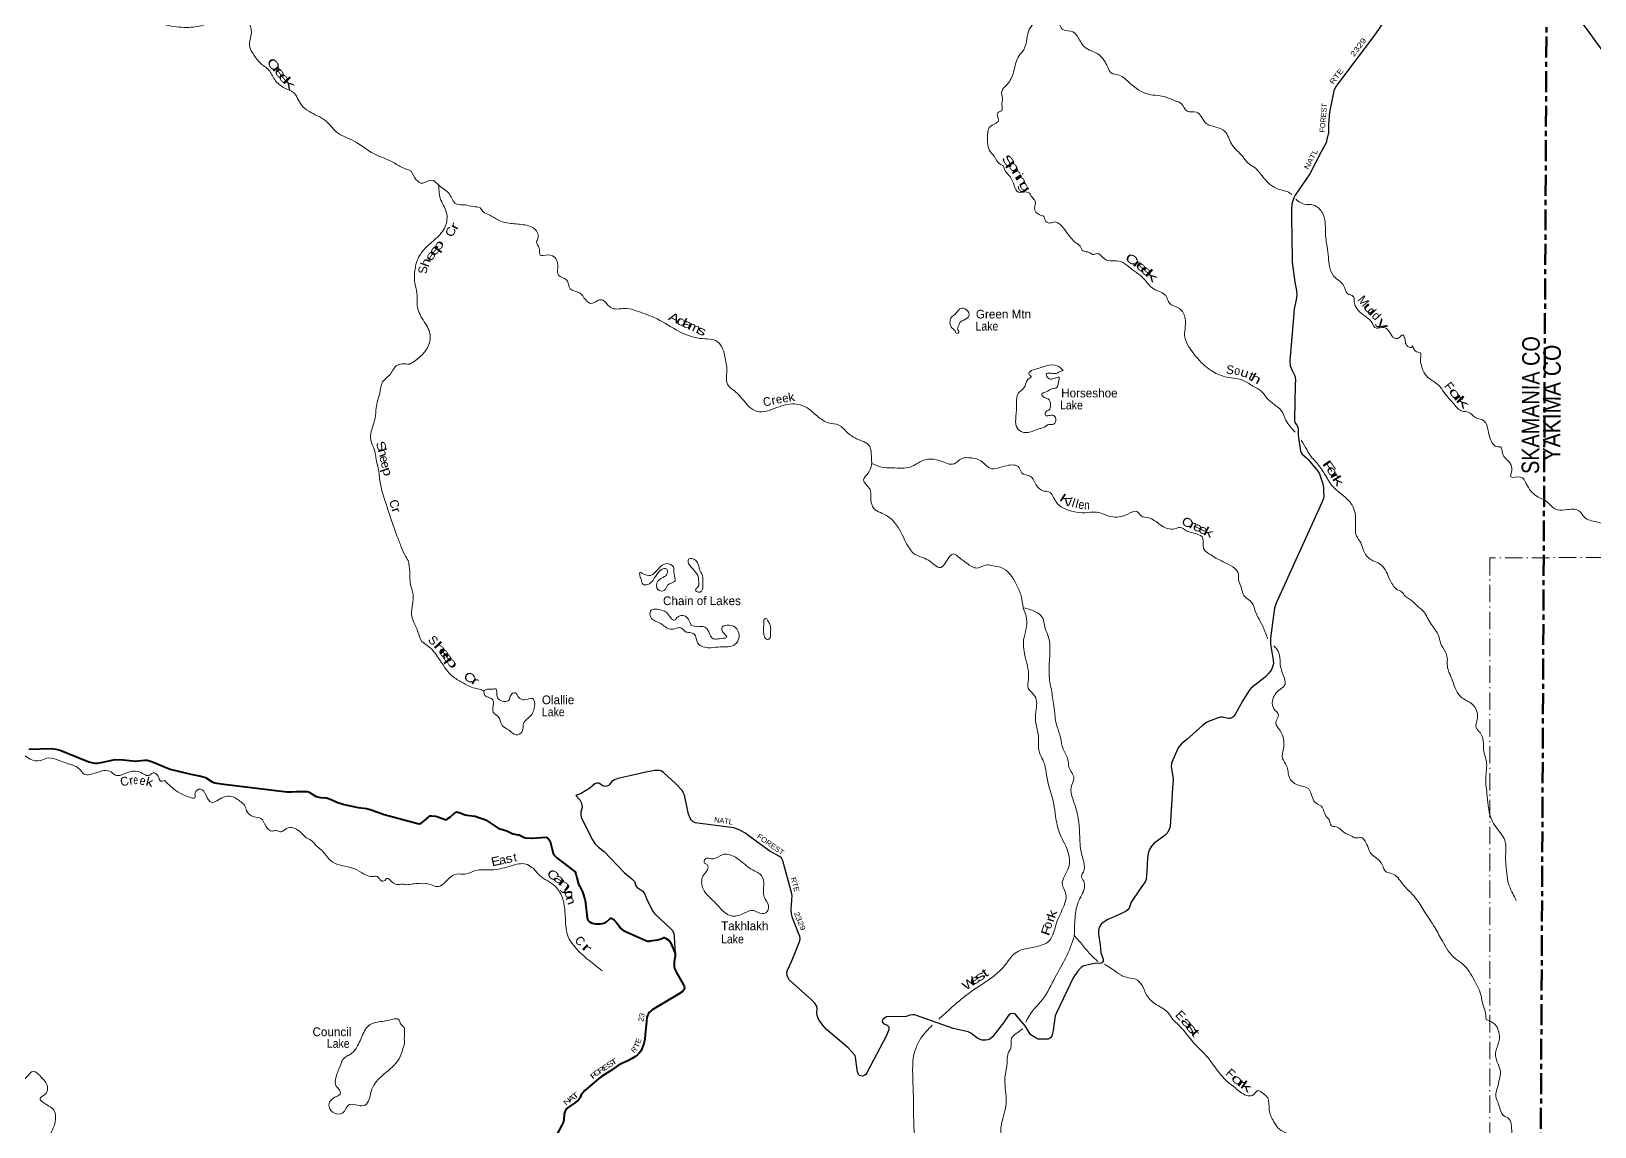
# Model space of a CAD drawing. Header units: feet. Extents: x -254670 to 6, y -549186 to -364975.
# Drawn here: x -167054 to -131241, y -452537 to -427429 of the extents above; entities that cross this region are included whole.
import ezdxf
from ezdxf.enums import TextEntityAlignment as Align

# ---------------------------------------------------------------- set-up
doc = ezdxf.new("R2010")
doc.units = ezdxf.units.FT
doc.header["$LTSCALE"] = 80
doc.linetypes.add('DOT_DASHED', pattern=[7.7, 5, -1.2, 0.3, -1.2])
doc.linetypes.add('LONG_DASH_SHORT_DASH', pattern=[9.9, 6, -1.2, 1.5, -1.2])
for name, color, linetype, lineweight in [('11', 7, 'LONG_DASH_SHORT_DASH', 60), ('26', 7, 'Continuous', 40), ('29', 7, 'Continuous', 25), ('39', 7, 'Continuous', 13), ('44', 7, 'DOT_DASHED', 13)]:
    doc.layers.add(name, color=color, linetype=linetype, lineweight=lineweight)
for name, color, linetype in [('12', 7, 'Continuous'), ('27', 7, 'Continuous'), ('30', 7, 'Continuous'), ('41', 7, 'Continuous')]:
    doc.layers.add(name, color=color, linetype=linetype)

msp = doc.modelspace()

# ---------------------------------------------------------------- linework, layer by layer
at = {"layer": '11'}
msp.add_line((-132268.29, -411711.73), (-132498.9, -457423.44), dxfattribs=at)
at = {"layer": '26'}
for points in [[(-167110.64, -443883.22), (-166591.78, -443868.94), (-166492.91, -443882.42), (-166389.54, -443908.8), (-166225.5, -443972.8), (-165732.26, -444170.95), (-165607.2, -444205.02), (-165536.14, -444204.68), (-165456.47, -444189.35), (-165306.32, -444155.62), (-165168.43, -444124.96), (-165116.34, -444121.89), (-164944.27, -444130.56), (-164665.89, -444155.62), (-164607.65, -444151.67), (-164460.59, -444134.16), (-164399.3, -444134.16), (-164325.76, -444155.62), (-164235.36, -444190.88), (-163990.11, -444299.51), (-163870.72, -444338.06), (-163398.82, -444459.02), (-163169, -444500.56), (-163064.94, -444530.3), (-162912.06, -444635.04), (-162850.32, -444656.94), (-162704.15, -444680.33), (-161198.69, -444862.36), (-161096.38, -444863.07), (-160984.19, -444850.1), (-160794.2, -444853.17), (-160729.86, -444856.23), (-160685.36, -444871.23), (-160544.27, -444959.72), (-160493.91, -444978.88), (-160432.62, -444991.14), (-160294.17, -444999.62), (-160221.19, -445018.74), (-160028.97, -445104.02), (-159887.18, -445153.65), (-159565.41, -445221.44), (-159375.25, -445246.38), (-159288.12, -445268.63), (-159137.71, -445322.25), (-158972.5, -445382.07), (-158742.68, -445443.4), (-158461.32, -445515.42)], [(-158461.32, -445515.42), (-158196.99, -445587.74), (-158158.72, -445591.22), (-158138.65, -445586.03), (-158121.49, -445577.44), (-158062.12, -445535.23), (-157939.18, -445427.06), (-157915.56, -445412.6), (-157879.53, -445412.6), (-157784.59, -445421.52), (-157738.82, -445434.92), (-157594.19, -445488.47), (-157572.36, -445493.3), (-157548.34, -445491.59), (-157527.75, -445484.72), (-157510.58, -445476.13), (-157453.42, -445432.62), (-157362.71, -445346.46), (-157344.56, -445332.33), (-157325.26, -445325.03), (-157305.95, -445322.89), (-157289.64, -445323.75), (-157250.24, -445334.76), (-157111.96, -445385.46), (-157076, -445393.29), (-156897.31, -445418.31), (-156884.24, -445421.19), (-156824.64, -445443.3)], [(-156824.64, -445443.3), (-156684.86, -445491.36), (-156661.15, -445501.03), (-156637.13, -445513.05), (-156356.54, -445691.43), (-156336.4, -445700.64), (-156313.23, -445708.37), (-156160.1, -445754.38), (-156118.46, -445774.47), (-156039.94, -445819.09), (-156015.07, -445827.27), (-155907.82, -445843.59), (-155877.48, -445849.77), (-155864.92, -445853.89), (-155847.76, -445861.61), (-155781.69, -445901.97), (-155759.31, -445910.46), (-155736.22, -445913.99), (-155605.8, -445925.15), (-155576.71, -445925.11), (-155472.93, -445918.2)], [(-155472.93, -445918.2), (-155259.45, -445904), (-155245.86, -445906.69), (-155232.99, -445912.7), (-155213.26, -445932.44), (-155189.23, -445962.49), (-155176.36, -445983.1), (-155169.55, -446000.79), (-155096.5, -446276.45), (-155083.27, -446304.62), (-155061.39, -446331.66), (-155018.64, -446371.19), (-154625.09, -446672.93), (-154598.54, -446698.21), (-154587.77, -446717.14), (-154580.48, -446738.18), (-154558.98, -446829.01), (-154515.47, -446975.91), (-154499.83, -447015.48), (-154425.93, -447153.12), (-154408.88, -447196.63), (-154376.5, -447322.15), (-154369.85, -447353.32), (-154322.21, -447752.56), (-154315.36, -447779.59), (-154303.35, -447804.48), (-154291.34, -447820.8), (-154278.47, -447832.81), (-154237.28, -447857.71), (-154205.54, -447872.31), (-154171.22, -447882.61), (-154132.11, -447887.86), (-154015.06, -447887.76), (-153968.73, -447882.61), (-153937.33, -447874.4), (-153909.52, -447862.01), (-153887.22, -447847.41), (-153803.13, -447771.86), (-153784.26, -447760.3), (-153770.53, -447759.84), (-153755.08, -447765.85), (-153699.74, -447804.92), (-153680.16, -447822.95), (-153655.99, -447850.42), (-153589.56, -447937.62)], [(-153589.56, -447937.62), (-153565.89, -447974.91), (-153554.74, -447987.78), (-153538.43, -448002.33), (-153487.39, -448036.29), (-153458.22, -448052.6), (-153388.26, -448087.24), (-152977.73, -448266.38), (-152950.71, -448277.96), (-152931.44, -448281.7), (-152903.52, -448281.4), (-152878.21, -448277.54), (-152710.49, -448250.23), (-152651.26, -448235.04), (-152575.76, -448206.71), (-152562.88, -448202.41), (-152549.68, -448200.48), (-152538.86, -448204.98), (-152524.28, -448215.29), (-152442.33, -448271.53), (-152429.46, -448282.69), (-152423.62, -448291.35), (-152408.87, -448314.45), (-152310.2, -448546.26), (-152305.05, -448561.71), (-152302.05, -448578.45), (-152301.62, -448593.48), (-152304.19, -448614.08), (-152325.32, -448756.07), (-152328.21, -448835.58), (-152325.64, -448871.64), (-152319.95, -448902.85), (-152311.91, -448926.58), (-152300.76, -448956.63), (-152270.27, -449015.59), (-152110.89, -449287.51), (-152100.41, -449314.21), (-152090.97, -449352.85), (-152093.55, -449374.31), (-152103.84, -449398.35), (-152124.43, -449423.25), (-152147.17, -449442.56), (-152226.25, -449498.24), (-152829.73, -449860.23), (-152858.28, -449882.23), (-152891.5, -449913.46), (-152917.24, -449942.65), (-152939.55, -449989.01), (-152953.31, -450036.74), (-152970.14, -450209.58), (-152991.12, -450423.42)], [(-152991.12, -450423.42), (-153001.69, -450531.15), (-153014.2, -450599.44), (-153031.36, -450649.23), (-153065.68, -450748.82), (-153091.42, -450802.05), (-153127.45, -450850.13), (-153168.64, -450891.34), (-153228.7, -450935.98), (-153304.2, -450984.06), (-153375.24, -451022.52), (-153373.22, -451020.52), (-153529, -451087.09), (-153602.53, -451124.33), (-153710.04, -451204.7), (-153783.83, -451257.93), (-153994.9, -451386.71), (-154055.54, -451428.48), (-154373.28, -451706.94), (-154422.35, -451757.02), (-154445.35, -451782.49), (-154460.8, -451808.25), (-154488.25, -451878.65), (-154505.41, -451906.12), (-154527.51, -451931.6), (-154610.09, -451998.84), (-154751.03, -452087.7), (-154789.41, -452121.61), (-154818.59, -452166.25), (-154835.75, -452198.88), (-154848.11, -452252.25), (-154858.05, -452380.89), (-154864.92, -452416.95), (-154879.12, -452453.2), (-154906.1, -452514.82), (-155010.69, -452698.05)]]:
    msp.add_lwpolyline(points, dxfattribs=at)
at = {"layer": '29'}
for points in [[(-134773.84, -424652.41), (-131600.48, -427169), (-131524.81, -427240.98), (-131352.67, -427480.65), (-130402.89, -428795.79), (-130233.87, -428963.11), (-130145.68, -429031.49), (-130030.14, -429092.38), (-128726.26, -429631.16), (-128610.39, -429663.33), (-128449.14, -429688.34), (-126681.88, -429802.17)], [(-136064.37, -427197.72), (-136259.29, -427486.39), (-137123.47, -428632.24), (-137177.13, -428710.71), (-137216.09, -428797.18), (-137269.78, -429062.21), (-137314.88, -429285.08), (-137336.37, -429552.22), (-137342.22, -429747.28), (-137366.71, -429881.62), (-137393.81, -429982.68), (-137505.54, -430192.58), (-137765.56, -430694), (-138101.63, -431184.45), (-138134.65, -431250.52), (-138157.94, -431313.52), (-138180.05, -431390.93), (-138186.58, -431508.31), (-138189.86, -431767.48), (-138182.81, -432101.23)], [(-138182.81, -432101.23), (-138169.71, -432721.9), (-138111.05, -433178.17), (-138070.68, -433373.24), (-138066.54, -433479.69), (-138078.93, -433587.99), (-138122.8, -433788.91), (-138159.89, -434174.55), (-138221.32, -434975.59), (-138215.86, -435098.57), (-138170.9, -435205.21), (-138109.99, -435323.95), (-138093.38, -435409.22), (-138102.67, -435540.96), (-138116.09, -436326.04), (-138108.86, -436387.98), (-138099.57, -436410.94), (-138059.34, -436468.51), (-138040.44, -436511.59), (-138032.51, -436546.98), (-138030.52, -436682.4), (-138028.38, -436743.14), (-137984.02, -437050.82), (-137967.15, -437084.45), (-137942.75, -437118.96), (-137843.83, -437203.4), (-137802.42, -437242.85), (-137580.59, -437511.29), (-137566.14, -437531.94), (-137548.47, -437570.05), (-137471.21, -437800.38), (-137453.86, -437889.82), (-137450.58, -437992.41), (-137449.55, -438093.59), (-137455.74, -438132.82), (-137461.27, -438157.01), (-137480.5, -438215.42), (-138536.3, -440538.29), (-138576.28, -440651.99), (-138602.25, -440817.34), (-138671.2, -441341.67), (-138666.92, -441474.12), (-138603.14, -441844.02), (-138600.01, -441915.71), (-138605.17, -441952.88), (-138648.14, -442058.85), (-138672.24, -442105.68), (-138710.41, -442151.11), (-138771.29, -442219.25), (-138825.94, -442267.21), (-139054.01, -442436.07), (-139116.68, -442491.26), (-139157.19, -442541.38), (-139303.42, -442769.91), (-139477.06, -443090.65), (-139505.21, -443124.86), (-139528.65, -443146.4), (-139567.85, -443171.18), (-139600.87, -443179.44), (-139640.79, -443178.66), (-139768.02, -443150.53), (-139815.61, -443151.95), (-139867.08, -443162.92), (-140025.91, -443223.58), (-140075.5, -443241.39), (-140133.28, -443272.36), (-140228.76, -443343.45), (-140581.97, -443659.58)], [(-140581.97, -443659.58), (-140708, -443761.75), (-140752.11, -443811.85), (-140780.23, -443850.54), (-140844.94, -443988.35), (-140932.94, -444201.57), (-140939.13, -444230.48), (-140941.16, -444273.33), (-140939.13, -444331.66), (-140901.88, -444510.54), (-140896.83, -444577.38), (-140913.31, -444777.72), (-140968.03, -445657.33), (-140983.45, -445707.72), (-141019.62, -445779.16), (-141038.19, -445806), (-141081.92, -445852.05), (-141341.54, -446047.59), (-141395.24, -446110.19), (-141444.72, -446200.4), (-141471.55, -446276.8), (-141485.11, -446371.08), (-141499.12, -446682.45), (-141519.01, -446873.55), (-141536.39, -446923.42), (-141651.14, -447081.76), (-141858.34, -447386.47), (-141909.03, -447526.06), (-141928.92, -447555), (-141975.06, -447596.27), (-142109.48, -447662.89), (-142390.9, -447786.52), (-142503.35, -447852.32), (-142548.75, -447897.74), (-142586.35, -447958.66), (-142606.53, -448034.03), (-142608.59, -448125.34), (-142569.36, -448366.57), (-142553.58, -448551.47), (-142500.25, -448696.86), (-142499.5, -448732.47), (-142504.38, -448756.74), (-142520.89, -448775.33), (-142541.53, -448787.72), (-142574.8, -448796.51), (-142650.9, -448791.85), (-142699.65, -448798.1), (-142902.66, -448839.34), (-142945.99, -448851.73), (-142974.88, -448864.12), (-143003.77, -448884.77), (-143030.6, -448907.48), (-143088.38, -448975.62), (-143189.04, -449127.98), (-143333.75, -449426.86), (-143580.56, -449939.93), (-143600.7, -449998.58), (-143649.18, -450329.93), (-143679.61, -450449.96), (-143689.93, -450476.8), (-143708.5, -450497.45), (-143727.08, -450513.97), (-143764.41, -450526.44), (-143945.66, -450529.86), (-143989.16, -450526.36), (-144036.62, -450505.71), (-144135.67, -450447.89), (-144167.66, -450421.06), (-144199.44, -450378.33), (-144284.03, -450221.33), (-144497.84, -449975.04), (-144532.26, -449949.27), (-144563.88, -449942), (-144615.47, -449946.13), (-144644.36, -449958.52), (-144677.8, -449994.99), (-144784.49, -450153.36), (-145033.36, -450474.75), (-145099.29, -450528.02), (-145142.73, -450547.02), (-145192.25, -450553.21), (-145278.93, -450551.15), (-145334.92, -450533.26), (-145371.79, -450516.04), (-145534.81, -450394.22), (-145590.48, -450363.64), (-145933.73, -450282.13), (-146778.15, -449985.38), (-146817.35, -449975.05), (-146857.99, -449973.66)], [(-146857.99, -449973.66), (-146930.85, -449979.18), (-147013.4, -450012.22), (-147053.86, -450019.21), (-147428.18, -450014.28), (-147462.58, -450019.86), (-147490.09, -450032.87), (-147539.62, -450070.04), (-147556.08, -450089.87), (-147562.32, -450117.53), (-147556.13, -450142.31), (-147541.68, -450162.96), (-147520.93, -450176.38), (-147461.2, -450200.12), (-147438.87, -450214.83), (-147421.99, -450229.03), (-147413.74, -450249.68), (-147413.66, -450291.26), (-147417.87, -450332.28), (-147465.95, -450445.79), (-147911.66, -451302.21), (-147941, -451339.95), (-147972.98, -451362.66), (-148011.16, -451375.05), (-148055.49, -451372.05), (-148079.26, -451362.66), (-148105.05, -451337.88), (-148122.59, -451302.78), (-148138.3, -451233.15), (-148174.18, -450945.55), (-148180.38, -450912.52), (-148190.4, -450895.43), (-148345.3, -450726.15), (-148837.32, -450308.61), (-148893.35, -450247.63), (-148989.31, -450117.54), (-149027.49, -450053.53), (-149052.68, -449984.42), (-149058.44, -449939.96), (-149052.25, -449820.19), (-149065.99, -449763.37), (-149103.84, -449706.63), (-149191.07, -449624.32), (-149690.64, -449166.58), (-149717.76, -449126.4), (-149739.43, -449068.58), (-149744.59, -449002.5), (-149732.16, -448947.44), (-149634.85, -448734.8), (-149449.5, -448273.59), (-149445.14, -448221.08), (-149452.6, -448170.35), (-149483.7, -448086.34), (-149618.32, -447746.35), (-149638.33, -447658.26), (-149644.17, -447561.42), (-149626.02, -447240.01), (-149640.39, -447166.81), (-149838.49, -446444.1), (-149871.51, -446373.89), (-149912.63, -446340.97), (-150134.55, -446217.67), (-150527.68, -445941.1), (-150711.13, -445799.85), (-150835.22, -445729.65), (-150959.35, -445686.51), (-151843.74, -445569.04), (-151893.85, -445547.94), (-151935.12, -445506.64), (-151964.01, -445461.21), (-152000.3, -445371.62), (-152091.96, -444936.73), (-152118.78, -444878.91), (-152138.52, -444838.73), (-152295.46, -444671.45), (-152572.78, -444416.37), (-152634.68, -444383.33), (-152674.25, -444374.84), (-152775.01, -444370.94), (-152978.68, -444407.98), (-153344.85, -444497.83)], [(-153344.85, -444497.83), (-153621.09, -444552.65), (-153697.67, -444584.4), (-153753.16, -444626.99), (-153813.01, -444697.2), (-153829.51, -444717.84), (-153870.68, -444732.5), (-153924.44, -444738.49), (-153979.21, -444718.08), (-154035.88, -444668.29), (-154064.77, -444660.03), (-154097.29, -444661.43), (-154143.18, -444676.55), (-154261.78, -444773.39), (-154460.71, -444901.31), (-154580.02, -444943.11), (-154486.67, -445043.88), (-154452.73, -445118.43), (-154438.57, -445220.84), (-154467.17, -445320.8), (-154469.24, -445378.61), (-154455.59, -445451.84), (-154198.9, -445960.91), (-154144.98, -446045.57), (-154058.57, -446126.1), (-153933.86, -446227.1), (-153464.93, -446718.9), (-153297.1, -446852.95), (-153237.91, -446916.55), (-153206.3, -447018.14), (-153173.2, -447053.39), (-153045.44, -447140.21), (-152999.94, -447203.98), (-152957.18, -447325.35), (-152812.15, -447608.69), (-152772.15, -447659.48), (-152527.34, -447883.32), (-152415.94, -447984.5), (-152366.24, -448040.57), (-152338.56, -448110.47), (-152329.92, -448193.38), (-152302.81, -448563.63)]]:
    msp.add_lwpolyline(points, dxfattribs=at)
at = {"layer": '39'}
for points in [[(-143545.72, -426116.75), (-143753.54, -426338.86), (-143954.51, -426737.44), (-143969.77, -426858.02), (-144071.8, -427215.22), (-144194.13, -427387.15), (-144246.52, -427603.97), (-144321.37, -427854.79), (-144435.41, -428000.64), (-144551.55, -428361.75), (-144703.2, -428652.12), (-144825.39, -428809.97), (-144806.8, -428965.05), (-144820.42, -429123.87), (-144823.62, -429244.56), (-144916.62, -429296.04), (-144900.22, -429469.21), (-145096.77, -429622.37), (-145144.34, -429756.74), (-145151.77, -429899.52), (-145109.94, -430145.35), (-144998.8, -430295.23), (-144851.8, -430479.63), (-144789.83, -430516.4), (-144766.35, -430583), (-144697.04, -430692.26), (-144625.45, -430773.38), (-144538.83, -430963.28), (-144441.79, -431115.04), (-144218.65, -431121.06), (-144123.3, -431240.62), (-144057.77, -431325.71), (-144071.4, -431484.53), (-143966.27, -431632.34), (-143862.15, -431677.53), (-143828.8, -431762.33), (-143732.9, -431825.56), (-143638.16, -431802.27), (-143346.75, -432024.18), (-143124.02, -432277.66), (-143030.29, -432356.96), (-142958.95, -432464.23), (-142814.52, -432499.73), (-142738.55, -432544.67), (-142641.82, -432523.41), (-142480.08, -432639.54), (-142098.71, -432709.34), (-141918.86, -432823.62), (-141735.22, -432962.08), (-141567.68, -433102.4), (-141346.77, -433335.75), (-141066.75, -433489.15), (-140980, -433664.96), (-140755.95, -433783.66), (-140621.43, -434010.2), (-140625.89, -434259.64), (-140629.69, -434442.69), (-140535.29, -434658.81), (-140205.46, -435064.15), (-140027.9, -435206.57), (-139713.57, -435346.2), (-139326.2, -435420.08), (-139087.42, -435550.1)], [(-143542.12, -425923.75), (-143557.11, -425992.56), (-143458.06, -426349.56), (-143457.54, -426502.47), (-143584.61, -426541.57), (-143652.32, -426679.79), (-143686.17, -426850.5), (-143558.29, -427139.35), (-143410, -427396.19), (-143199.29, -427440.32), (-143069.96, -427580.3), (-142927.22, -427788.81), (-142601.18, -427964.76), (-142396.88, -428252.28), (-142317.74, -428383.76), (-142143.29, -428433.61), (-141879.73, -428625.09), (-141461.89, -428872.27), (-141054.36, -428940.3), (-140858.11, -429022.54), (-140705.95, -429090.29), (-140578.94, -429262.44), (-140361.95, -429280.48), (-140165.22, -429519.65), (-139922.94, -429624.43), (-139718.74, -429716.79), (-139562.75, -430009.92), (-139304.19, -430299.94), (-139183, -430449.91), (-139045.17, -430543.69), (-138810.46, -430805.33), (-138491.1, -431047.61), (-138222.52, -431136.52), (-138179.75, -431170.15)], [(-165340.86, -426837.63), (-165227.79, -426885.36), (-165025.25, -426917.01), (-164721.65, -426865.01), (-164400.23, -427096.51), (-163841.74, -427309.68), (-163390.21, -427339.16), (-163034.21, -427263.43), (-162683.84, -427139.42), (-162370.89, -427173.91), (-162086.27, -427236.32), (-162011.78, -427461.96), (-162054.33, -427761.1), (-161945.69, -427984.99), (-161812.52, -428154.79), (-161609.05, -428321.11), (-161478.25, -428535.11), (-161258.92, -428727.67), (-161048.96, -428835.75), (-160866.5, -429118.47), (-160497.04, -429368.41), (-160309.21, -429482.36), (-160060.29, -429739.45), (-159660.36, -429945.4), (-159202.9, -430238.21), (-158802.73, -430414.02), (-158570.88, -430546.38), (-158359.57, -430626.66)], [(-158359.95, -430626.27), (-158085.22, -430908.39), (-157887.49, -430839.74), (-157701.76, -430970.17), (-157474.4, -431161.32), (-157323.8, -431388.01), (-157104.83, -431410.09), (-156938.28, -431445.78), (-156773.73, -431479.44), (-156708.16, -431560.51), (-156552.12, -431642.38), (-156338.2, -431769.04), (-156033.22, -431836.15), (-155709.88, -431877.27), (-155525.68, -431959.4), (-155449.44, -432181.39), (-155482.44, -432265.6), (-155417.35, -432394.94), (-155396.82, -432558.09), (-155223.87, -432555.62), (-155039.68, -432637.74), (-154993.55, -432855.44), (-154979.06, -433018.54), (-154793.14, -433128.85), (-154706.66, -433332.82), (-154492.43, -433427.29), (-154361.2, -433579.36), (-154229.35, -433667.05), (-154092.03, -433607.92), (-153987.22, -433582.71), (-153877.48, -433670.2), (-153745.82, -433778.01), (-153416.1, -433782.98), (-153201.45, -433835.2), (-152782.72, -433991.85), (-151733.72, -434468.01), (-151332.3, -434544.03), (-151159.01, -434917.79), (-151120.07, -435254.13), (-151122.3, -435481.46), (-150877.43, -435733.13), (-150610.96, -436037.3), (-150433.02, -436141.5), (-149979.74, -436055.03), (-149520.48, -435974.64), (-149290.03, -436055.17), (-149044.65, -436254.53), (-148790.73, -436403.68), (-148551.98, -436458.12), (-148380.5, -436606.53), (-148152.85, -436767.51), (-147846.95, -436947.3), (-147810.96, -437172.95), (-147804.71, -437356.09), (-147883.06, -437554.57), (-147989.15, -437710.55), (-147848.43, -437919.04), (-147824.56, -438150.63), (-147720.42, -438399.03), (-147560.33, -438478.92), (-147332.58, -438629.85), (-147002.1, -439174.01), (-146807.44, -439419.2), (-146515.11, -439546.55), (-146219.17, -439716.19), (-146089.07, -439572.5), (-145926.6, -439408.98), (-145796.72, -439492.63), (-145623.05, -439622.95), (-145384.83, -439731.71), (-145166.97, -439661.23), (-145022.4, -439682.65), (-144853.8, -439714.33), (-144483.72, -440116.01), (-144379.66, -440372.45), (-144336.06, -440642.44)], [(-157717.77, -430957.63), (-157684.45, -431256.01), (-157542.92, -431587.24), (-157572.19, -431906.87), (-157783.98, -432178.6), (-158149.58, -432551.55), (-158269.82, -432920.67), (-158262.85, -433234.59), (-158211.1, -433494.59), (-158215.22, -433709.83), (-158079.76, -434045.02), (-157920.13, -434376.41), (-157979.42, -434681.69), (-158142.26, -434883.43), (-158253.78, -434977), (-158388.61, -435058.38)], [(-138090.13, -431271.39), (-138033.3, -431321.3), (-137895.22, -431388.93), (-137684.31, -431412.95), (-137471.07, -431608), (-137405.5, -432099.5), (-137349.54, -432544.64), (-137213.7, -433046.82), (-137002.48, -433243.87), (-136869.92, -433464.36), (-136780.44, -433498.81), (-136748.08, -433641.27), (-136510.74, -433952.44), (-136363.22, -434082.53), (-136240.05, -434236.54), (-136153.36, -434213.17)], [(-145695.15, -434051.29), (-145569.42, -433943.77), (-145580.86, -433879.28), (-145708.55, -433777.55), (-145801.32, -433804.88), (-145876.66, -433900.78), (-145978, -433982.36), (-146009.36, -434104.81), (-145966.33, -434227.92), (-145894.64, -434298.98), (-145846.95, -434357.75), (-145808.43, -434325.91), (-145833.86, -434253.25), (-145811.11, -434189.07), (-145792.37, -434122.85), (-145771.99, -434094.86), (-145695.15, -434051.29)], [(-136153.36, -434213.17), (-136008.89, -434244.64), (-135801.99, -434471.83), (-135717.3, -434448.45), (-135646.32, -434386.71), (-135592.8, -434465.66), (-135571.77, -434576.5), (-135490.24, -434669.78), (-135423.87, -434668.36), (-135419.57, -434640.23), (-135360.31, -434749.41), (-135228.12, -434802.9), (-135233.35, -434925.58), (-135228.22, -435018.17), (-135070.64, -435353.56), (-134827.08, -435532.79), (-134674.19, -435731.33), (-134461.45, -435978.69), (-134269.97, -436137.34), (-134139.45, -436156.61), (-133961.79, -436288.98), (-133781.48, -436356.99), (-133681.14, -436583.22), (-133571.5, -436885.99), (-133485.64, -436947.12), (-133389.28, -436964.07), (-133356.35, -437091.12), (-133185.66, -437319.99), (-133141.13, -437495.43), (-133160.64, -437640.11), (-132939.51, -437646.12), (-132808.32, -437802.21), (-132563.79, -438088.08), (-132315.81, -438227.11), (-132156.38, -438373.4), (-131913.31, -438397.71), (-131601.88, -438422.62), (-131478.59, -438564.56), (-131200.18, -438675.7), (-130865.35, -438775.27), (-130661.13, -438865.62), (-130474.39, -438893.45), (-130381.98, -438902.33), (-130305.24, -438868.81), (-130146.76, -438906.44), (-129785.15, -438941.87), (-129588.03, -438935.59), (-129266.6, -438761.42), (-129089.12, -438706.67), (-128854.11, -438527.7), (-128756.04, -438574.86), (-128631.3, -438567.92), (-128524.68, -438562.84), (-128239.44, -438593.56), (-127981.27, -438513.39), (-127396.41, -438337.55), (-127153.87, -438416.18), (-126958.14, -438552.73), (-126875.31, -438718.45), (-126732.69, -438753.66)], [(-158388.61, -435058.38), (-158693.66, -435099.53), (-158849.98, -435313.41), (-159007.83, -435466.99), (-159070.13, -435725.78), (-159130, -435930.33), (-159159.6, -436117.01), (-159191.67, -436359.95), (-159285.12, -436747.14), (-159173.49, -437099.67), (-159154.54, -437240.5), (-159113.65, -437399.57), (-159070.09, -437727.48), (-158902.28, -438335.67), (-158763.1, -438756.74), (-158688.43, -438960.28), (-158594.05, -439210.19), (-158499.4, -439425.94), (-158419.35, -439557.71)], [(-143418.11, -435202.37), (-143551.8, -435096.56), (-143799.12, -435096.35), (-144067.39, -435180.47), (-144196.8, -435253.75), (-144197.23, -435298.01), (-144147.38, -435340.7), (-144224.47, -435410.43), (-144269.6, -435500.56), (-144318.86, -435602.73), (-144450.83, -435732.32), (-144483.04, -435941.27), (-144498.24, -436261.03), (-144490.35, -436482.42), (-144380.95, -436604.11), (-144159.82, -436610.11), (-144032.67, -436562.97), (-143953.98, -436535.5), (-143867.31, -436514.15), (-143745.94, -436440.8), (-143651.44, -436441.64), (-143584.18, -436349.7), (-143633.36, -436238.6), (-143745.98, -436239.6), (-143820.35, -436236.92), (-143805.35, -436142.5), (-143746.75, -436112.84), (-143705.33, -435990.49), (-143764.33, -435855.16), (-143878.45, -435803.84), (-143906.1, -435753.3), (-143809.02, -435695.82), (-143677.62, -435624.57), (-143558.67, -435593.44), (-143525.34, -435475.04), (-143512.11, -435356.45), (-143616.98, -435387.7), (-143735.69, -435394.69), (-143799.28, -435317.66), (-143805.04, -435289.45), (-143696.25, -435268.29), (-143575.63, -435271.38), (-143504.9, -435235.8), (-143418.11, -435202.37)], [(-139087.42, -435550.1), (-139058.21, -435569.35), (-138880.29, -435675.57), (-138769.05, -435815.38), (-138591.68, -435977.93), (-138420.17, -436122.31), (-138313.74, -436342.56), (-138104.9, -436616.8)], [(-137964.08, -436805.47), (-137956.43, -436816.55), (-137710.96, -437211.07), (-137607.47, -437320.64), (-137428.99, -437575.74), (-137240.78, -437863.12), (-137031.45, -438048.08), (-136796.58, -438293.63), (-136717.93, -438680.62), (-136696.88, -438994.67), (-136601.92, -439154.46), (-136539.28, -439328.05), (-136418.34, -439504.17), (-136138.31, -439655.56), (-135922.72, -440021.64), (-135739.85, -440238.56), (-135663.8, -440275.45), (-135572.39, -440386.93), (-135482.44, -440442.05), (-135327.01, -440586.29), (-135171.48, -440720.47), (-134989.4, -441017.85), (-134817.04, -441280.95), (-134770.46, -441452.38), (-134661.86, -441656.55), (-134618.97, -441793.75), (-134618.41, -441942.64), (-134589.71, -442091.78), (-134548.42, -442186.71), (-134493.52, -442330.04), (-134294.01, -442695.99), (-134066.13, -442834.84), (-133939.31, -443025.1), (-133935.11, -443212.24), (-133954.92, -443387.1), (-133867.59, -443504.57), (-133793, -443690.34), (-133781.41, -443943.95), (-133723.26, -444165.78), (-133737, -444541.88), (-133702.87, -444958.66), (-133585.9, -445539.14), (-133467, -445717.25), (-133288.92, -446012.59), (-133278.76, -446207.83), (-133279.3, -446467.37), (-133257.61, -446717.04), (-133198.24, -447019.36), (-133119.51, -447193.09), (-133038.59, -447348.73)], [(-147802.92, -437337.46), (-147578.12, -437420.49), (-147326.92, -437436.83), (-146918.52, -437416.34), (-146611.37, -437262.16), (-146231.45, -437275.62), (-145914.4, -437342.84), (-145746.38, -437227.65), (-145514.95, -437209.61), (-145302.48, -437277.9), (-145090.96, -437444.77), (-144708.33, -437385.83), (-144425.26, -437432.63), (-144362.12, -437555.92), (-144173.81, -437628.02), (-144056.74, -437788.01), (-143883.49, -437960.58), (-143745.01, -437987.97), (-143580.33, -438214.78), (-143190.39, -438435.56), (-142917.19, -438464.16), (-142655.67, -438452.42), (-142326.87, -438551.94), (-141936.23, -438497.09), (-141726.52, -438436.6), (-141626.95, -438536.07), (-141456.48, -438581.86), (-141194.6, -438739.12), (-140861.72, -438832.64), (-140740.76, -438801.53), (-140590.7, -438877.32), (-140214.39, -439053.71), (-140200.55, -439283.19), (-140077.07, -439405.01), (-139749.12, -439591.04), (-139404.06, -439877.81), (-139397.28, -440006.63), (-139338.59, -440174.15), (-139295.87, -440329.45), (-139084.8, -440540.58), (-139024.02, -440700.06), (-138929.52, -440906.12), (-138821.05, -441122.37), (-138733.83, -441354.81)], [(-183012.43, -439181.21), (-182543.14, -439357.6), (-182085.27, -439600.16), (-181833.49, -439750.76), (-181442.31, -439795.87), (-181115.85, -439647.57), (-180750.25, -439626.17), (-180515.07, -439844.97), (-180074.44, -439731.69), (-179863.48, -439715.17), (-179516.25, -439731.82), (-179179.59, -439563.5), (-179039.62, -439636.89), (-179022.55, -439761.62), (-178569.27, -439823.27), (-177982.97, -439823.62), (-177817.82, -440011.75), (-177556.94, -440029.77), (-177302.04, -440292.93), (-177070.3, -440439.36), (-176696.26, -440116.56), (-176840.67, -439846.18), (-176774.77, -439639.67), (-176569.73, -439611.05), (-176362.68, -439580.43), (-176191.28, -439740.48), (-176049.39, -439823.93), (-175846.25, -439781.23), (-175650.96, -439965.57), (-175415.18, -440110.01), (-175163.14, -440228.45), (-174903.71, -440176.12), (-174657.86, -440316.62), (-174374.53, -440539.8), (-174162.77, -440674.02), (-174090.08, -440873.52), (-173865.35, -440893.28), (-173593.25, -441013.88), (-173590.24, -441140.52), (-173484.36, -441207.63), (-173377.15, -441107.94), (-173294.99, -441128.65), (-173147.9, -441314.64), (-172806.44, -441299.09), (-172479.81, -441381.91), (-172127.69, -441288.06), (-171849.41, -441139.4), (-171629.47, -441255.59), (-171504.27, -441417.3), (-171463.93, -441644.7), (-171344.3, -441750.1), (-171280.76, -441839), (-171103.05, -441962.92), (-170975.97, -442140.72), (-170646.39, -442104.99), (-170335.54, -442151.51), (-170224.04, -442268.91), (-169950.28, -442433.73), (-169865.22, -442341.92), (-169710.6, -442341.06), (-169556.78, -442438.67), (-169302.92, -442581.24), (-169160.59, -442610.44), (-169100.3, -442854.06), (-168878.13, -443193.35), (-168641.06, -443426.23), (-168211.97, -443750.99), (-167895.89, -443896.03), (-167744, -443985.59), (-167575.45, -443998.9), (-167417.08, -444030.22), (-167288.31, -443997.02), (-167154.37, -444070.36), (-166853.78, -444144.95), (-166698.75, -444091.84), (-166299.95, -444187.25), (-166055.65, -444269.46), (-165953.78, -444336.54), (-165842.28, -444453.93), (-165570.98, -444423.8), (-165227.47, -444404.25), (-165111.65, -444483.49), (-164856.14, -444419.07), (-164621, -444392.68), (-164462.94, -444462.19), (-164368.78, -444489.01), (-164261.86, -444425.5), (-164150.02, -444500.69), (-164092.69, -444613.66), (-163998.25, -444604.32)], [(-158419.35, -439557.71), (-158385.62, -439814.49), (-158360.73, -440146.68), (-158308.23, -440330.24), (-158342.93, -440792.67), (-158198.08, -441196.35), (-158105.69, -441412.45), (-157981.95, -441508.12), (-157745.17, -441763.74), (-157381.77, -442231.75), (-157163.87, -442362.46), (-156969.81, -442462.78), (-156803.34, -442506.53), (-156687.37, -442550.68)], [(-153082.81, -439992.74), (-153117.88, -439877.75), (-153115.48, -439837.53), (-153057.33, -439854.15), (-152866.75, -439900.12), (-152688.31, -439748.81), (-152500.14, -439629.78), (-152344, -439701.59), (-152331.52, -439864.67), (-152306.92, -440021.82), (-152480.88, -440126.9), (-152548.36, -440240.97), (-152701.05, -440227.53), (-152703.16, -440032.36), (-152547.29, -439927.12), (-152477.94, -439827.15), (-152499.39, -439758.55), (-152565.6, -439743.87), (-152693.22, -439839.3), (-152811.51, -440009.26), (-152927.11, -440108.82), (-153045.66, -440099.71), (-153065.39, -440061.3), (-153082.81, -439992.74)], [(-151787.52, -439895.52), (-151896.14, -439757.91), (-152007.16, -439595.97), (-151998.46, -439529.65), (-151911.85, -439514.33), (-151774.47, -439654.38), (-151731.62, -439795.6), (-151701.99, -439850.19), (-151668.07, -440081.86), (-151685.61, -440230.59), (-151728.35, -440282.52), (-151816.68, -440267.64), (-151840.53, -440239.26), (-151813.94, -440193.22), (-151775.36, -440155.34), (-151762.29, -440052.85), (-151787.52, -439895.52)], [(-152502.92, -440741.97), (-152603.15, -440703.22), (-152870.75, -440718.93), (-152864.07, -440857.82), (-152636.29, -441006.73), (-152418.35, -441133.42), (-152271.36, -441112.6), (-152174.71, -441099.38), (-152075.02, -441186.79), (-151966.68, -441211.9), (-151868.5, -441246.98), (-151786.08, -441454.95), (-151628.15, -441548.91), (-151485.47, -441558.24), (-151266.11, -441540.08), (-150937.82, -441486.69), (-150839.56, -441308.51), (-150929.88, -441086.39), (-151124.52, -441044.4), (-151229.53, -441089.74), (-151238.14, -441148.01), (-151182.65, -441230.99), (-151129.29, -441326.03), (-151161.56, -441335.8), (-151330.67, -441356.42), (-151437.19, -441351.44), (-151536.17, -441191.61), (-151641.63, -441078), (-151782.38, -441076.74), (-151939.17, -441047.09)], [(-152264.6, -440869.19), (-152323.85, -440929.05), (-152407.73, -440869.95), (-152502.92, -440741.97)], [(-151939.17, -441047.09), (-152101.66, -440826.42), (-152228.5, -440843.39), (-152264.6, -440869.19)], [(-144336.17, -440641.78), (-144254.05, -440892.65), (-144268.52, -441137.98), (-144323.18, -441380.93), (-144281, -441795.77), (-144211.36, -442281.26), (-144215.38, -442486.44), (-144064.32, -442666.86), (-144041.65, -443021.16), (-144038.56, -443320.96), (-143981.09, -443613.21), (-143979.68, -443878.79), (-143848.25, -444215.96), (-143792.84, -444512.21), (-143632.15, -445145.39), (-143590.63, -445423.41), (-143499.86, -445804.47), (-143316.85, -446212.52), (-143296.56, -446605.03), (-143434.98, -446982.03), (-143360.51, -447179.86), (-143401.65, -447479.27), (-143570.32, -447866.06), (-143731.12, -448269.02), (-144161.04, -448434.17), (-144518.17, -448557.73), (-144766.42, -448857.29), (-145005.91, -449082.49), (-145651.78, -449533.42), (-146045.19, -449871.92), (-146266.18, -450068.88)], [(-144336.06, -440642.44), (-144131.52, -440700.61), (-143909.7, -440841.42), (-143858.63, -440964.6), (-143825.96, -441119.81), (-143757.27, -441291.44), (-143721.25, -441515.08), (-143735.25, -441917.34), (-143732.57, -442259.39), (-143671.71, -442616.05), (-143649.26, -442787.26), (-143615.14, -442998.82), (-143596.84, -443184.08), (-143554.42, -443369.56), (-143480.4, -443613.66), (-143416.69, -443883.83), (-143306.46, -444126.25), (-143285.98, -444293.42), (-143171.83, -444545.94), (-143236.19, -444752.59), (-143204.43, -445000.34), (-143103.01, -445321.14), (-143044.58, -445720.03), (-143018.7, -446156.84), (-142947.36, -446469.33), (-142951.62, -446698.65), (-142996.72, -446786.77), (-142945.67, -446911.97), (-142924.65, -447024.83), (-143052.45, -447343.58), (-143144.93, -447753.18), (-143161.55, -448157.09)], [(-150113.89, -441127.89), (-150136.98, -441021.06), (-150178.45, -440944.23), (-150222.17, -440891.53), (-150250.36, -440895.3), (-150277.41, -440987.61), (-150279.18, -441168.66), (-150260.37, -441301.62), (-150190.67, -441370.65), (-150132.01, -441334.96), (-150123.35, -441272.67), (-150113.89, -441127.89)], [(-138594.94, -441514.21), (-138523.17, -441589.17), (-138452.46, -441793.1), (-138433.64, -442013.1), (-138353.31, -442434.31), (-138487.08, -442541.75), (-138624.18, -442783.97), (-138587.71, -442961.35), (-138486.51, -443099.06), (-138546.61, -443281.61), (-138451.73, -443449.45), (-138373.44, -443872.65), (-138391.71, -444095.81), (-138298.82, -444261.62), (-138235.09, -444529.78), (-138059.79, -444698.34), (-137793.3, -444795.28), (-137708.76, -444991.2), (-137621.59, -445124.76), (-137499.57, -445190.24), (-137446.45, -445309.42), (-137377.35, -445440.81), (-137319.7, -445507.72), (-137278.71, -445634.84), (-137158.33, -445662.07), (-136982.66, -445792.41), (-136802.5, -445876.51), (-136740.53, -445913.28), (-136571.65, -445916.8), (-136529.83, -445957.42), (-136440.9, -446117.15), (-136356.12, -446288.93), (-136236.39, -446382.55), (-136107.15, -446532.59), (-136018.27, -446696.35), (-135881.94, -446737.81), (-135648.84, -446959.19), (-135344.51, -447297.91), (-135144.31, -447593.44), (-134904.69, -447969.8), (-134730.84, -448287.23), (-134443.06, -448674.09), (-134265.42, -448808.46), (-133997.63, -449183.07), (-133836.48, -449564.76), (-133813.73, -449705.8), (-133751.16, -449887.44), (-133730.92, -450078.75)], [(-156688.34, -442551.29), (-156662, -442652.65), (-156557.96, -442705.89), (-156484.02, -442752.83), (-156471.19, -442879.69), (-156474.69, -443032.57), (-156341.16, -443154.48), (-156270.57, -443338.2), (-156110.81, -443450.28), (-155952.97, -443554.3), (-155809.46, -443479.14), (-155777.47, -443292.31), (-155708.24, -443204.41), (-155561.78, -443032.69), (-155570.81, -442722.78), (-155760.11, -442751.26), (-155888.29, -442699.82), (-155971.7, -442592.44), (-156030.1, -442601.97), (-156081.12, -442677.97), (-156124.23, -442768.12), (-156267.14, -442782.94), (-156372.94, -442703.52), (-156389.93, -442590.7), (-156421.2, -442497.88), (-156493.72, -442511.31), (-156547.98, -442508.81), (-156632.51, -442516.1), (-156689.16, -442551.81)], [(-163998.25, -444604.32), (-163864.76, -444733.93), (-163451.08, -444978.18), (-163304.65, -444995.35), (-163301.79, -444888.85), (-163176.57, -444797.33), (-163049.24, -444944.99), (-162934.03, -445100.6), (-162653.99, -444982.1), (-162473.15, -444965.36), (-162249.28, -445091.63), (-162171.55, -445164.55), (-162122.39, -445293.54), (-161954.85, -445433.46), (-161792.51, -445470.84), (-161681.49, -445648.53), (-161533.8, -445760.16), (-161445.36, -445748.76), (-161337.19, -445779.71), (-161204.03, -445700.31), (-160913.39, -445762.77), (-160757.97, -445912.64), (-160620.05, -445990.04), (-160532.51, -446091.18), (-160400.87, -446200.68), (-160303.41, -446315.96), (-160150.05, -446471.85), (-159645.3, -446626.34), (-159227.05, -446800.28), (-159130.69, -446803.01), (-159027.11, -446906.27), (-158974.88, -446902.64), (-158916.23, -446850.83), (-158756.42, -446952.5), (-158618.14, -446985.69), (-158552.97, -446977.25), (-158470.6, -446993.66)], [(-158470.6, -446993.66), (-158160.03, -446958.83), (-157908.95, -446987.24), (-157754.56, -447032.88), (-157467.02, -446828.23), (-157309.36, -446745.14), (-157116.34, -446746.87), (-156902.48, -446674.34), (-156461.84, -446646.1), (-156058.8, -446557.16), (-155726.63, -446517.88), (-155584.6, -446593.59), (-155409.42, -446774.22), (-155059.92, -447018.78), (-154895.54, -447275.77), (-154816.47, -447825.73), (-154734.02, -448234.89), (-154599.13, -448423.21), (-154284.32, -448719.76), (-153979.06, -448963.93)], [(-150661.27, -446565.2), (-150969.28, -446339.16), (-151171.92, -446293.09), (-151377.87, -446379.77), (-151478.56, -446394.96), (-151613.32, -446397.78), (-151634.37, -446494.16), (-151570.36, -446528.94), (-151548.84, -446589.49), (-151667.46, -446793.64), (-151662.28, -447085.42), (-151413.79, -447377.36), (-150986.74, -447711.14), (-150720.63, -447641.09), (-150530.99, -447578.41), (-150410.77, -447621.73), (-150225.87, -447631.44), (-150166, -447473.03), (-150266.57, -447270.94), (-150273.93, -446995.24), (-150320.21, -446793.63), (-150561.94, -446632.53), (-150661.27, -446565.2)], [(-143158.33, -448160.69), (-143356.96, -448664.7), (-143598.61, -449111.19), (-143891.12, -449617.59), (-144241.42, -450071.16), (-144271.7, -450139.14)], [(-143161.55, -448157.09), (-143063.5, -448266.95), (-142657.69, -448715.22), (-142616.26, -448748.58)], [(-142467.79, -448814.2), (-142419.62, -448840.08), (-142281.77, -448931.85), (-142092.04, -449064.32), (-141969.85, -449111.69), (-141763.14, -449153.78), (-141607.71, -449298.02), (-141499.37, -449528.35), (-141276.27, -449743.61), (-140988.77, -449953.41), (-140941.22, -450026.26), (-140762.12, -450216.99), (-140406.27, -450634.63), (-140105.72, -450949.17), (-139652.73, -451508.52), (-139473.13, -451648.95), (-139215.39, -451818.24), (-139078.65, -451817.46), (-138956.95, -451709.9), (-138834.91, -451773.36), (-138731.36, -451876.9), (-138697.79, -452144.79), (-138591.91, -452421.37), (-138460.91, -452595.57), (-138284.91, -452693.71), (-138135.51, -452837.9), (-138033.29, -453076.22), (-137885.27, -453361.23), (-137739.47, -453668.34), (-137669.04, -453868.15), (-137513.71, -454022.45), (-137087.93, -454279.77), (-136876.53, -454458.71), (-136713.41, -454639.23), (-136520.82, -454890.43), (-136264.03, -455156.29)], [(-159091.07, -450131.43), (-159344.9, -450236.05), (-159438.4, -450378.05), (-159579.4, -450684.49), (-159749.61, -450878.17), (-159852.47, -450935.69), (-159919.23, -450997.49), (-159966.31, -451109.69), (-160072.99, -451394.28), (-160066.68, -451609.36), (-159997.06, -451690.27), (-159977.75, -451786.88), (-160068.58, -451846.5), (-160238.75, -452034.15), (-160143.74, -452205.68), (-159927.03, -452223.37), (-159766.83, -452025.6), (-159560.22, -452051.26), (-159413.57, -452042.3), (-159250.03, -451677.74), (-158929.71, -451294.26), (-158601.51, -450928.91), (-158521.26, -450686.33), (-158501.37, -450634.23)], [(-159091.07, -450131.43), (-158930.29, -450112.52), (-158767.33, -450071.53), (-158648.89, -450074.42), (-158583.58, -450193.48), (-158513.89, -450266.35), (-158504.13, -450350.85)], [(-133730.92, -450078.75), (-133530.9, -450187.17), (-133441.94, -450342.89), (-133434.21, -450580.36), (-133513.21, -450845.23), (-133455.44, -451105.28), (-133402.84, -451278.78), (-133424.59, -451445.58), (-133468.7, -451638.32), (-133506.81, -451833.14), (-133444.32, -452022.82), (-133296.26, -452303.8), (-133228.21, -452336.6), (-133138.95, -452667.36), (-133098.33, -452830.69), (-132996.99, -452954.32), (-132943.37, -453023.21), (-132900.2, -453132.24), (-132716.64, -453278.74), (-132650.41, -453496.62), (-132487.29, -453677.14), (-132472.98, -453858.34), (-132648.43, -453911.09), (-132706.13, -454053.42), (-132715.3, -454168.02), (-132650.23, -454299.38), (-132608.02, -454506.98), (-132476.9, -454669.11), (-132318.05, -454875.75), (-132099.52, -455147.31), (-132013.01, -455347.26), (-132044.09, -455441.54), (-132228.24, -455560.61), (-132260.57, -455781.63), (-132245.1, -456049.35), (-132143.09, -456309.81), (-132178.84, -456470.44), (-132299.84, -456710.79), (-132338.51, -456963.94), (-132245.41, -457312.84), (-132262.29, -457393.17), (-132290.62, -457421.26)], [(-158504.13, -450350.85), (-158508.56, -450468.44), (-158509.67, -450528.35), (-158504.13, -450578.27), (-158502.78, -450634.22)], [(-146416.22, -450210.29), (-146552.61, -450352.25), (-146816.41, -450802.57), (-146865.18, -451264.88), (-146848.6, -451830.38), (-146827.47, -452752.03), (-146806.73, -453508.7), (-146848.26, -453848.34), (-146781.52, -454219.13), (-146528.96, -454917.52), (-146221.77, -455580.18), (-146005.19, -455845.68), (-145832.31, -456261.68), (-145711.2, -456419.7), (-145377.85, -456670.15), (-145064.93, -456954.62), (-144941.69, -457100.58), (-144727.29, -457351.28)], [(-144343.25, -450291.18), (-144492.01, -450402.89), (-144599.63, -450510.57), (-144615.94, -450737.77), (-144660.94, -450815.84), (-144704.21, -451127.3), (-144751.1, -451398.49), (-144719.8, -451897.72), (-144796.58, -452345.7), (-144836.12, -452687.37), (-144711.46, -452893.7), (-144519.78, -453237.44), (-144395.59, -453492.06), (-144185.67, -453821.88), (-143951.61, -453944.69), (-143582.89, -454279.96), (-143426.42, -454522.79), (-143124.33, -454680.41), (-142272.76, -454989.83), (-142171.06, -455077.25), (-142088.29, -455249), (-141887.28, -455462.06), (-141706.13, -455443.56), (-141614.52, -455534.92), (-141376.52, -455665.81), (-141277.66, -455837.71), (-141299.64, -456028.64), (-141336.58, -456309.98), (-141196.92, -456421.89), (-141020.08, -456638.75), (-140855.92, -456917.86), (-140724.24, -457023.66), (-140616.57, -457117.17), (-140440.82, -457239.46), (-140357, -457304.6), (-140279.8, -457375.58)], [(-170063.99, -451632.99), (-169534.77, -451729.85), (-168839.22, -451626.5), (-168335.58, -451417.22), (-168008.57, -451451.8), (-167857.7, -451416.75), (-167697.06, -451415.94), (-167379.76, -451408.25), (-167288.01, -451485.3), (-167179.06, -451419.79), (-167003.16, -451268.36), (-166815.59, -451414.45), (-166722.07, -451519.66), (-166730.23, -451786.89), (-166853.57, -451894.5), (-166762, -451993.66), (-166520.59, -452186.38), (-166497.95, -452367.42), (-166623.54, -452756.38), (-166593.56, -453275.11), (-166296.12, -453492.37), (-166178.63, -453613.83), (-166140.09, -453815.09), (-166063.39, -454016.63), (-165825.5, -454147.03), (-165636.48, -454363.47), (-165569.43, -454514.7), (-165345.86, -454679.15), (-165233.8, -454726.21), (-165200.15, -454786.75), (-165062.67, -454920.42), (-164962.19, -455160.33), (-164782.01, -455225.98), (-164659.59, -455484.14), (-164605.59, -455761.88), (-164626.34, -455846.14), (-164537.97, -456093.99), (-164523.71, -456319.19), (-164437.14, -456540.9), (-164414.79, -456758.12), (-164277.81, -456954.08), (-164210.59, -457085.22), (-164225.37, -457215.69)]]:
    msp.add_spline(points, degree=3, dxfattribs=at)
at = {"layer": '44'}
msp.add_lwpolyline([(-126735.05, -439465.35), (-133643.64, -439501.81), (-133647.03, -455186.02), (-149748.05, -455128.39), (-149750.9, -457317.86)], dxfattribs=at)

# ---------------------------------------------------------------- texts
at = {"layer": '12'}
for s, width, p in [('SKAMANIA CO', 0.85, (-132516.15, -437576.94)), ('YAKIMA CO', 0.9, (-132029.49, -437287.87))]:
    msp.add_text(s, height=400, rotation=89.711, dxfattribs=dict(at, width=width)).set_placement(p)
at = {"layer": '27', "width": 1.1}
msp.add_text('23', height=120, rotation=80.438, dxfattribs=at).set_placement((-153034.51, -450135.74))
at = {"layer": '27'}
for s, rotation, width, p in [('E', 70.985, 1.1, (-153090.18, -450585.44)), ('T', 64.193, 1.4, (-153129.5, -450692.62)), ('O', 37.56, 1.35, (-154058.05, -451343.94)), ('R', 35.389, 1.4, (-153964.39, -451283.32)), ('E', 32.389, 1.4, (-153866.72, -451219.09)), ('S', 33.806, 1.45, (-153764.92, -451151.66)), ('T', 33.78, 1.65, (-153676.2, -451096.72)), ('F', 39.231, 1.75, (-154130.6, -451402.87)), ('N', 38.462, 1.45, (-154744.51, -452003.51)), ('A', 35.231, 1.55, (-154648.43, -451936.46)), ('T', 39.154, 1.8, (-154555.6, -451867.03))]:
    msp.add_text(s, height=120, rotation=rotation, dxfattribs=dict(at, width=width)).set_placement(p, align=Align.CENTER)
msp.add_text('R', height=120, rotation=45.014, dxfattribs=at).set_placement((-153201.84, -450813.52), align=Align.CENTER)
at = {"layer": '30'}
for s, rotation, width, p in [('2329', 52.977, 1.35, (-136609.22, -427831.18)), ('RTE', 52.977, 1.25, (-137107.53, -428496.55)), ('NATL', 62.59, 1.2, (-137687.05, -430390.55)), ('NATL', 352.434, 1.05, (-151204.27, -445585.05)), ('FOREST', 324.873, 1.1, (-150152.73, -446114.23)), ('RTE', 285.329, 1.05, (-149616.14, -447000.64)), ('2329', 291.601, 1.25, (-149504.03, -447844.83))]:
    msp.add_text(s, height=120, rotation=rotation, dxfattribs=dict(at, width=width)).set_placement(p, align=Align.CENTER)
msp.add_text('FOREST', height=120, rotation=85.401, dxfattribs=at).set_placement((-137399.66, -429419.57), align=Align.CENTER)
at = {"layer": '41'}
for s, rotation, width, p in [('C', 307.243, 1.5, (-161587.72, -428248.52)), ('r', 305.744, 1.85, (-161495.91, -428356.99)), ('e', 307.215, 1.75, (-161424.04, -428447.61)), ('e', 309.383, 1.8, (-161329.28, -428568.11)), ('k', 313.323, 2.2, (-161220.46, -428684.82)), ('S', 308.091, 1.75, (-144747.08, -430467.19)), ('p', 309.032, 1.9, (-144626.93, -430586.5)), ('r', 303.662, 1.8, (-144566.07, -430708.82)), ('i', 303.812, 1.45, (-144509.2, -430803.78)), ('n', 303.353, 1.7, (-144453.29, -430896.97)), ('g', 302.733, 1.7, (-144377.02, -431038.66)), ('r', 63.096, 1.55, (-157275.18, -431934.63)), ('p', 54.712, 1.75, (-157655.04, -432399.68)), ('C', 67.642, 1.15, (-157356.45, -432061.15)), ('e', 56.771, 1.6, (-157831.22, -432624.92)), ('e', 50.866, 1.8, (-157741, -432502.47)), ('C', 325.741, 1.45, (-141900.57, -432739.15)), ('h', 70.787, 1.25, (-157926.33, -432761.35)), ('r', 322.534, 1.95, (-141770.51, -432833.56)), ('e', 320.719, 1.8, (-141674.52, -432905.59)), ('e', 319.386, 1.85, (-141570.02, -432996.87)), ('k', 316.089, 2.25, (-141460.03, -433099.01)), ('u', 313.054, 2.1, (-136463.72, -433857.29)), ('A', 334.948, 1.35, (-152369.04, -434086.32)), ('d', 334.948, 1.55, (-152194.58, -434167.86)), ('a', 334.948, 1.45, (-152061.56, -434230.03)), ('y', 310.087, 1.95, (-136167.42, -434198.84)), ('m', 335.377, 1.2, (-151902.03, -434302.86)), ('s', 335.377, 1.55, (-151738.26, -434382.59)), ('o', 352.576, 0.9, (-139441.43, -435306.69)), ('u', 343.765, 1.25, (-139285.71, -435349.41)), ('t', 334.431, 1.25, (-139152.48, -435418.48)), ('h', 331.431, 1.5, (-139046.17, -435475.97)), ('C', 11.225, 0.95, (-150182.02, -436013.61)), ('r', 11.225, 1.1, (-150035.04, -435984.48)), ('e', 10.353, 0.95, (-149912.06, -435958.19)), ('e', 10.353, 0.95, (-149765.42, -435934.56)), ('k', 9.503, 1.1, (-149626.7, -435911.31)), ('o', 310.126, 1.85, (-134514.38, -435793.7)), ('r', 311.266, 2.1, (-134424.29, -435900.32)), ('k', 314.105, 2.25, (-134335.12, -435998.68)), ('S', 290.732, 1.3, (-159127.61, -436975.35)), ('h', 288.131, 1.25, (-159093.19, -437116.37)), ('e', 284.517, 1.05, (-159064.47, -437256.19)), ('F', 304.545, 1.95, (-137407.24, -437466.26)), ('p', 289.582, 1.3, (-158989.01, -437553.91)), ('e', 284.315, 1.05, (-159033.87, -437388.66)), ('o', 304.545, 1.6, (-137334.01, -437564.75)), ('r', 302.467, 1.75, (-137268.74, -437677.03)), ('k', 302.609, 1.75, (-137200.44, -437784.92)), ('r', 287.762, 1.3, (-158786.57, -438434.67)), ('K', 326.239, 1.6, (-143407.19, -438249.17)), ('i', 336.824, 1.1, (-143292.46, -438302.39)), ('e', 351.488, 0.9, (-143012.76, -438374.52)), ('n', 358.816, 0.85, (-142874.32, -438384.63)), ('C', 332.619, 1.25, (-140620, -438773.07)), ('r', 335.37, 1.5, (-140490.11, -438827.97)), ('e', 334.404, 1.35, (-140375.36, -438879.87)), ('e', 334.404, 1.35, (-140249.19, -438939.93)), ('k', 334.404, 1.55, (-140126.22, -439001.44)), ('h', 313.546, 2.05, (-157752.74, -441633.15)), ('e', 312.072, 1.9, (-157658.83, -441740)), ('e', 308.389, 1.75, (-157589.48, -441834.79)), ('p', 309.389, 1.9, (-157499.39, -441950.95)), ('C', 331.146, 1.3, (-157061.16, -442327.71)), ('r', 330.183, 1.65, (-156932.51, -442402.4)), ('r', 10.762, 1.1, (-164747.8, -444691.3)), ('e', 0.364, 0.7, (-164662.15, -444686.01)), ('e', 351.423, 0.9, (-164516.42, -444700.22)), ('k', 346.234, 1.2, (-164367.95, -444732.95)), ('E', 12.132, 1.2, (-156393.55, -446547.39)), ('a', 12.756, 1.1, (-156241.51, -446516.75)), ('s', 12.756, 1.2, (-156089.84, -446484.23)), ('C', 328.105, 1.35, (-155153.71, -446852.46)), ('a', 325.877, 1.7, (-155014.06, -446941.6)), ('n', 317.296, 2.05, (-154898.07, -447058.93)), ('y', 302.13, 1.65, (-154844.14, -447167.73)), ('o', 291.976, 1.25, (-154815.42, -447242.51)), ('n', 289.223, 1.3, (-154784.87, -447377.93)), ('k', 71.297, 1.35, (-143579.91, -447690.65)), ('F', 70.855, 1.5, (-143709.16, -448064.23)), ('o', 75.254, 1.05, (-143678.19, -447942.04)), ('r', 72.297, 1.3, (-143622.93, -447807.1)), ('r', 317.083, 2.15, (-154392.59, -448503.29)), ('W', 34.824, 1.25, (-145515.68, -449332.56)), ('e', 32.945, 1.6, (-145389.58, -449245.84)), ('s', 32.945, 1.85, (-145274.64, -449171.12)), ('t', 34.324, 1.55, (-145152.29, -449087.71)), ('a', 310.3, 1.95, (-140648.1, -450223.3)), ('s', 310.3, 2.15, (-140554.58, -450334.81)), ('t', 310.565, 1.8, (-140461.72, -450447.9)), ('o', 319.977, 1.8, (-139488.12, -451533.86)), ('r', 323.97, 1.85, (-139380.36, -451620.65)), ('k', 325.072, 1.85, (-139276.93, -451694.94))]:
    msp.add_text(s, height=200, rotation=rotation, dxfattribs=dict(at, width=width)).set_placement(p, align=Align.CENTER)
for s, rotation, p in [('S', 83.036, (-157985.7, -432910.11)), ('M', 309.313, (-136615.6, -433673.39)), ('d', 314.959, (-136421.1, -433913.02)), ('d', 313.238, (-136313.64, -434019.86)), ('S', 352.509, (-139606.02, -435285.73)), ('F', 307.69, (-134652.37, -435628.72)), ('C', 286.581, (-158832.41, -438289.98)), ('l', 343.184, (-143206.03, -438329.55)), ('l', 345.805, (-143123.83, -438354.19)), ('S', 313.546, (-157919.31, -441456.3)), ('C', 14.1, (-164895.53, -444715.94)), ('t', 10.209, (-155956.48, -446457.23)), ('C', 315.032, (-154554.11, -448348.47)), ('E', 312.974, (-140800.23, -450051.08)), ('F', 317.754, (-139649.44, -451386.68))]:
    msp.add_text(s, height=200, rotation=rotation, dxfattribs=at).set_placement(p, align=Align.CENTER)
for s, p in [('Green Mtn', (-145415.61, -434011.43)), ('Horseshoe', (-143463.02, -435820.23)), ('Chain of Lakes', (-152583.07, -440581.81)), ('Olallie', (-155357.71, -442852.54)), ('Takhlakh', (-151252.92, -448032.87)), ('Council', (-160612.29, -450461.48))]:
    msp.add_text(s, height=200, dxfattribs=at).set_placement(p)
at = {"layer": '41', "width": 0.9}
for p in [(-145424.25, -434287.71), (-143488.91, -436096.5), (-155357.72, -443128.81), (-151252.92, -448335.05), (-160284.07, -450727.73)]:
    msp.add_text('Lake', height=200, dxfattribs=at).set_placement(p)

doc.saveas('drawing.dxf')
